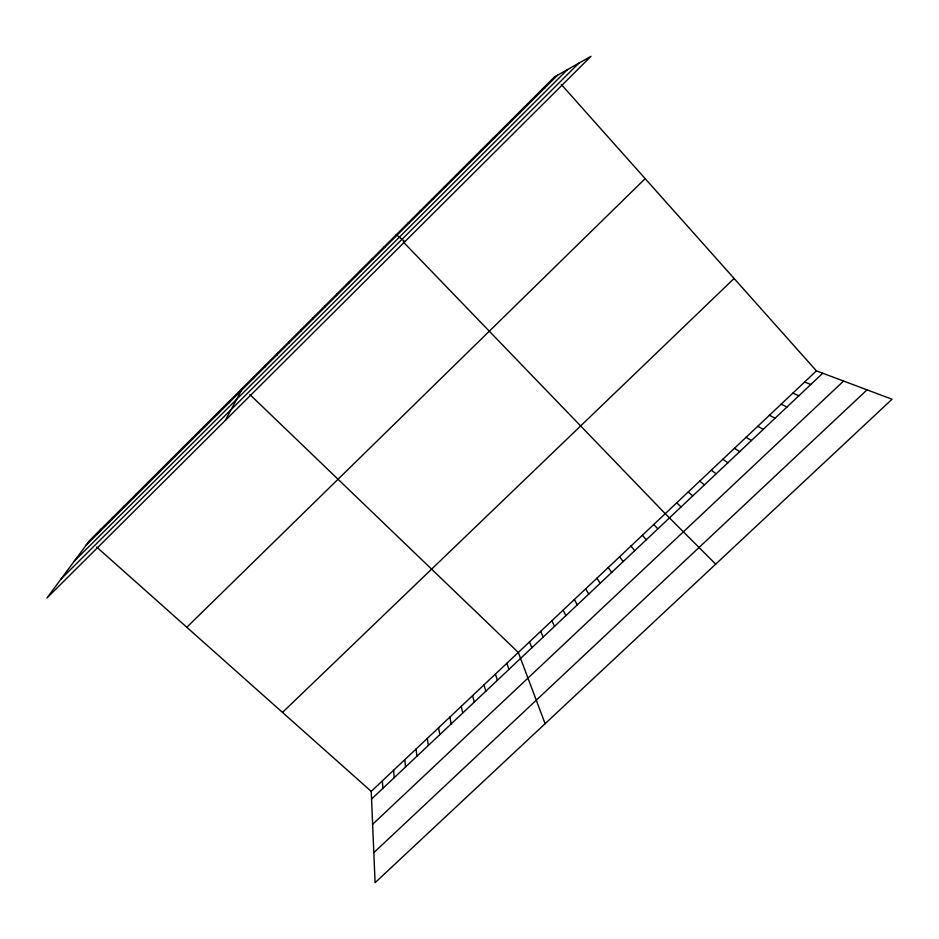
<?xml version="1.0" encoding="UTF-8"?>
<svg xmlns="http://www.w3.org/2000/svg" width="939" height="939" viewBox="0 0 939 939"><rect width="100%" height="100%" fill="white"/><g stroke="black" fill="none" stroke-linecap="round" stroke-linejoin="round"><path stroke-width="1.41" d="M336.561 295.539L336.702 294.13M324.565 307.499L324.859 305.938M312.593 319.436L313.063 317.711M300.656 331.35L301.278 329.448M288.743 343.228L289.529 341.162M276.852 355.083L277.815 352.853M264.998 366.903L266.113 364.52M253.166 378.699L254.446 376.152M225.372 420.355L242.814 387.76M229.233 402.561L230.841 399.697M217.132 414.627L218.904 411.599M205.066 426.658L207.003 423.466M193.023 438.666L195.124 435.309M181.004 450.638L183.269 447.128M169.032 462.587L171.45 458.925M157.071 474.512L159.653 470.685M145.146 486.402L147.893 482.411M133.244 498.269L136.155 494.125M121.377 510.1L124.441 505.792M109.546 521.908L112.762 517.448M97.726 533.681L101.107 529.068M85.942 545.43L46.95 598.014L591.007 56.305L554.55 76.892L89.475 540.664L85.942 545.43L557.555 75.19M74.251 561.193L567.532 69.556M61.047 578.999L578.847 63.171M186.802 627.264L645.187 178.633M282.498 712.419L734.11 278.472M371.234 791.377L816.414 370.87L892.05 399.228L375.084 882.695L371.234 791.377L96.717 547.108M371.562 799.042L822.728 373.241M372.619 824.301L843.574 381.046M373.816 852.647L867.049 389.849M542.19 89.205L545.019 87.691M529.878 101.494L532.519 100.156M517.589 113.748L520.053 112.586M505.323 125.979L507.612 124.993M493.092 138.174L495.193 137.364M480.885 150.346L482.822 149.712M468.714 162.482L470.474 162.024M456.565 174.595L458.15 174.302M444.452 186.673L445.861 186.568M432.363 198.728L433.595 198.786M420.308 210.759L421.365 210.982M804.629 382.009L810.78 384.509M792.868 393.112L798.854 395.765M408.277 222.754L409.169 223.153M781.142 404.193L786.952 406.998M769.428 415.249L775.086 418.195M757.75 426.283L763.243 429.381M746.094 437.292L751.423 440.532M734.462 448.279L739.639 451.659M722.866 459.241L727.878 462.763M711.293 470.181L716.14 473.831M396.281 234.715L404.897 241.616M699.731 481.085L704.426 484.888M688.205 491.977L692.736 495.909M676.714 502.834L681.08 506.919M249.903 394.568L518.316 652.452L545.113 723.687M715.694 564.151L665.235 513.68L403.207 241.898M653.779 524.49L657.84 528.845M561.299 84.463L816.414 370.87M642.358 535.289L646.267 539.784M630.961 546.052L634.705 550.688M619.587 556.804L623.179 561.569M384.309 246.652L384.849 247.391M608.237 567.52L611.676 572.426M596.911 578.213L600.197 583.26M585.607 588.894L588.753 594.058M574.328 599.54L577.321 604.845M563.083 610.174L565.924 615.608M551.85 620.773L554.538 626.348M540.653 631.36L543.188 637.053M372.36 258.565L372.736 259.469M529.479 641.912L531.861 647.746M506.86 663.274L508.95 669.378M495.416 674.085L497.353 680.317M483.996 684.871L485.792 691.233M472.61 695.623L474.254 702.126M461.249 706.363L462.739 712.994M449.91 717.067L451.248 723.828M360.447 270.455L360.646 271.524M438.595 727.76L439.792 734.65M427.304 738.418L428.36 745.437M416.047 749.064L416.939 756.212M404.803 759.674L405.566 766.952M393.594 770.262L394.204 777.68M382.408 780.837L382.866 788.373M348.557 282.31L348.592 283.543"/></g></svg>
